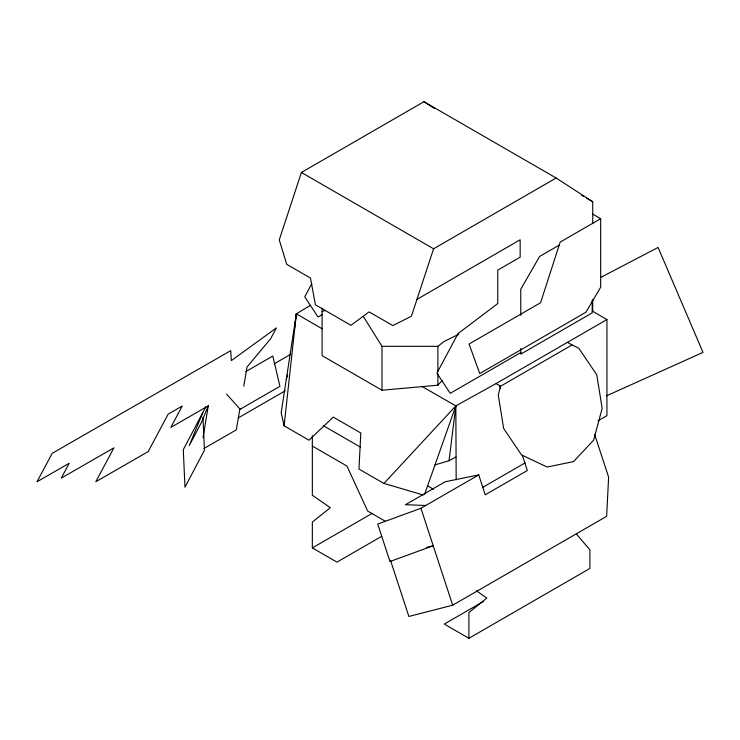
<?xml version="1.0" encoding="UTF-8"?>
<svg xmlns="http://www.w3.org/2000/svg" width="740" height="740" viewBox="0 0 740 740"><rect width="100%" height="100%" fill="white"/><g stroke="black" fill="none" stroke-linecap="round" stroke-linejoin="round"><path stroke-width="1.11" d="M296.315 318.45L296.351 313.825L310.19 305.481M423.178 494.968L383.949 483.442L358.965 469.086L360.815 433.002L333.278 417.101L308.95 440.207L284.104 425.796L296.351 313.825L322.196 328.81M294.52 328.68L296.351 313.825L281.182 412.68L284.104 425.796M435 464.887L449.05 460.733L455.831 405.899L496.022 383.588L606.939 319.55L606.939 415.639L597.966 420.82M203.047 437.692L208.264 405.862L170.829 427.396L182.262 406.01L168.202 414.104L148.157 451.604L95.802 481.721L113.914 447.829L61.272 478.114L69.227 463.24L37 481.777L52.198 453.333L230.714 350.649L231.343 360.621L276.409 327.903L270.637 338.707L247.031 367.04L243.765 386.123M239.936 408.563L236.291 429.894L203.935 448.505M571.9 345.043L500.573 386.225L498.251 394.91L503.653 428.506L521.524 454.906L547.082 467.023L573.482 461.621L593.637 440.143L602.157 408.351L596.755 374.755L578.884 348.355L567.34 342.417M286.343 379.065L287.638 374.903M556.147 178.016L423.983 101.704L301.411 172.466L279.257 239.908L286.741 264.337L310.486 278.046L315.416 304.797L350.964 325.313L369.094 311.882L392.838 325.591L411.431 316.211L433.585 248.779L556.147 178.016L592.731 201.733L592.731 223.6M424.649 494.2L455.831 405.899L421.846 386.363M202.76 412.689L189.237 445.637L201.502 422.337L208.486 405.335M205.96 406.611L183.289 449.67L184.972 487.207L204.444 450.225L202.964 417.24M311.79 283.651L304.741 296.842L318.043 317.016L322.029 314.722M322.094 308.062L322.094 355.644L381.997 390.23L437.886 385.198L442.132 380.591M383.949 483.442L455.831 405.899L456.173 479.779M363.312 316.415L381.997 346.329L437.886 346.329L443.926 341.593L458.837 334.23M245.828 371.61L272.82 356.023L279.914 386.299L240.139 409.266L226.607 394.161M274.133 363.867L290.764 354.266M416.962 299.376L520.155 239.797L520.155 257.187L497.761 270.109L497.761 303.557L458.051 333.583L436.914 373.154L450.216 393.329L520.979 352.471M238.271 417.924L285.252 390.794M600.677 218.716L560.171 242.11L540.588 302.734L469.058 344.035L479.751 373.534L585.932 312.234L600.677 287.203L600.677 218.716L592.666 214.091M559.468 244.996L539.627 256.456L520.766 289.229L520.766 315.407M312.345 435.731L312.345 495.227L330.271 507.668L312.345 522.126L312.345 547.905L372.34 513.264M426.638 547.424L433.214 545.741L389.989 561.54L377.724 524.077L420.94 508.269L478.734 474.913L485.246 494.792L527.315 470.501L522.32 455.239M381.757 536.269L336.968 562.123L312.345 547.905M482.341 487.577L525.197 462.824M390.47 560.254L408.878 616.476L452.686 605.2L606.634 516.326L608.622 477.143L594.664 434.519M483.276 601.565L444.278 624.079L468.901 638.296L589.9 568.44L589.9 549.811L576.395 534.03M449.05 460.733L455.923 457.015M600.806 277.38L658.091 247.456L703 352.388L606.375 395.891M322.094 311.753L325.212 310.356M478.734 474.913L445.23 481.74L405.455 504.708L425.759 505.494M581.723 195.379L583.721 196.535M586.727 198.265L592.731 201.733M592.268 311.087L606.939 319.55M301.411 172.466L433.585 248.779M496.022 383.588L500.573 386.225M323.325 425.694L360.352 447.071M427.406 485.782L433.409 489.251M312.345 446.072L346.977 466.071L367.641 511.044L385.503 521.358M423.983 101.704L434.574 108.567M476.449 590.853L486.837 598.059L468.901 612.516L468.901 638.296M499.472 385.485L500.545 388.759M420.94 508.269L452.686 605.2M592.731 299.534L592.731 311.041M592.204 300.311L592.204 312.872L520.766 354.118L520.766 348.42M437.886 346.329L437.886 371.48M437.886 373.765L437.886 385.198M381.997 346.329L381.997 390.23"/></g></svg>
